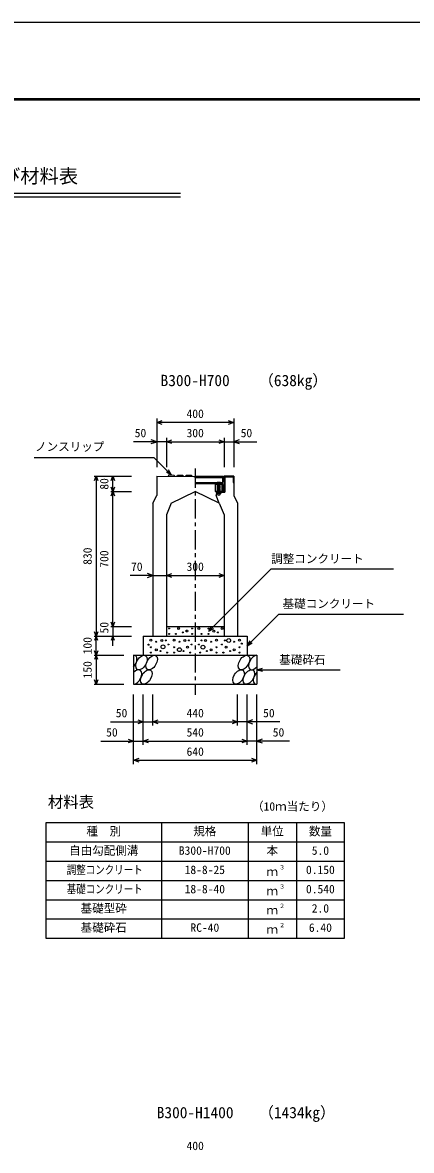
# Model space of a CAD drawing. Units: millimetres, scale not verified. Extents: x -16800 to 16800, y -5940 to 5940.
# Drawn here: x 9685 to 11704, y 84 to 5940 of the extents above; entities that cross this region are included whole.
import ezdxf
from ezdxf.enums import TextEntityAlignment as Align

# ---------------------------------------------------------------- set-up
doc = ezdxf.new("R2010")
doc.units = ezdxf.units.MM
doc.header["$LTSCALE"] = 20
doc.linetypes.add('CHAIN1', pattern=[8, 5, -1, 1, -1])
doc.linetypes.add('DOTTED', pattern=[1.75, 0.25, -1.5])
for name, color, linetype, lineweight in [('0-0_DIM', 7, 'Continuous', 25), ('0-1_Defpoints', 5, 'Continuous', 25), ('0-2_HATCH', 6, 'Continuous', 25), ('0-3_HYO', 3, 'Continuous', 25), ('0-4_HYO2', 4, 'Continuous', 25), ('0-5_OUTLINE', 3, 'Continuous', 25), ('0-6_TXT', 7, 'Continuous', 25), ('0-7_WAKU', 3, 'Continuous', 25), ('0-A__0-5_D-BMK', 6, 'Continuous', 25)]:
    doc.layers.add(name, color=color, linetype=linetype, lineweight=lineweight)
doc.styles.add('ＭＳ ゴシック', font='')
doc.styles.get('ＭＳ ゴシック').set_extended_font_data('MS Gothic')

msp = doc.modelspace()

# ---------------------------------------------------------------- linework, layer by layer
at = {"layer": '0-0_DIM'}
for p, q in [((10381.78, 3883.73), (10381.78, 3631.98)), ((10781.78, 3883.73), (10781.78, 3631.98)), ((10781.78, 3863.73), (10381.78, 3863.73)), ((10381.78, 3763.73), (10262.12, 3763.73)), ((10431.78, 3763.73), (10381.78, 3763.73)), ((10431.78, 3783.73), (10431.78, 3631.98)), ((10431.78, 3763.73), (10731.78, 3763.73)), ((10731.78, 3783.73), (10731.78, 3631.98)), ((10731.78, 3763.73), (10781.78, 3763.73)), ((10781.78, 3763.73), (10901.45, 3763.73)), ((9746.21, 3682.47), (10367.11, 3682.47)), ((10458.83, 3590.75), (10367.11, 3682.47)), ((10057.58, 3584.52), (10250.91, 3584.52)), ((10067.58, 3584.52), (10067.58, 2754.52)), ((10154.25, 3504.52), (10154.25, 3584.52)), ((10458.83, 3590.75), (10432.85, 3605.75)), ((10458.83, 3590.75), (10443.83, 3616.73)), ((10144.25, 3504.52), (10250.91, 3504.52)), ((10154.25, 2804.52), (10154.25, 3504.52)), ((10361.78, 3069.52), (10243.45, 3069.52)), ((10361.78, 3069.52), (10431.78, 3069.52)), ((10431.78, 3069.52), (10731.78, 3069.52)), ((11015.44, 2868.17), (10851.78, 2704.52)), ((11015.44, 2868.17), (11662.31, 2868.17)), ((10057.58, 2754.52), (10250.91, 2754.52)), ((10067.58, 2654.52), (10067.58, 2754.52)), ((10144.25, 2804.52), (10250.91, 2804.52)), ((10154.25, 2804.52), (10154.25, 2754.52)), ((10154.25, 2704.52), (10154.25, 2754.52)), ((10651.78, 2779.52), (10666.78, 2805.5)), ((10651.78, 2779.52), (10677.76, 2794.52)), ((10851.78, 2704.52), (10866.78, 2730.5)), ((10851.78, 2704.52), (10877.76, 2719.52)), ((10057.58, 2654.52), (10211.78, 2654.52)), ((10067.58, 2654.52), (10067.58, 2504.52)), ((10901.78, 2579.52), (10930.76, 2587.28)), ((10901.78, 2579.52), (11335.1, 2579.52)), ((10901.78, 2579.52), (10930.76, 2571.75)), ((10057.58, 2504.52), (10211.78, 2504.52)), ((10261.78, 2089.5), (10261.78, 2451.85)), ((10311.78, 2189.5), (10311.78, 2451.85)), ((10361.78, 2289.5), (10361.78, 2451.85)), ((10801.78, 2289.5), (10801.78, 2451.85)), ((10851.78, 2189.5), (10851.78, 2451.85)), ((10901.78, 2089.5), (10901.78, 2451.85)), ((10141.78, 2309.5), (10361.78, 2309.5)), ((10361.78, 2309.5), (10801.78, 2309.5)), ((11021.78, 2309.5), (10801.78, 2309.5)), ((10091.78, 2209.5), (10311.78, 2209.5)), ((10311.78, 2209.5), (10851.78, 2209.5)), ((11071.78, 2209.5), (10851.78, 2209.5)), ((10261.78, 2109.5), (10901.78, 2109.5))]:
    msp.add_line(p, q, dxfattribs=at)
at = {"layer": '0-0_DIM', "linetype": 'CHAIN1'}
msp.add_line((10581.78, 3624.66), (10581.78, 2449.36), dxfattribs=at)
at = {"layer": '0-0_DIM'}
for points in [[(10410.01, 3853.47), (10381.82, 3863.73), (10410.01, 3873.99)], [(10753.63, 3873.99), (10781.82, 3863.73), (10753.63, 3853.47)], [(10353.59, 3753.47), (10381.78, 3763.73), (10353.59, 3773.99)], [(10459.97, 3753.47), (10431.78, 3763.73), (10459.97, 3773.99)], [(10703.67, 3773.99), (10731.86, 3763.73), (10703.67, 3753.47)], [(10809.9, 3773.99), (10781.71, 3763.73), (10809.9, 3753.47)], [(10059.37, 3561.97), (10067.58, 3584.52), (10075.79, 3561.97)], [(10146.04, 3561.97), (10154.25, 3584.52), (10162.46, 3561.97)], [(10162.46, 3527.07), (10154.25, 3504.52), (10146.04, 3527.07)], [(10146.04, 3481.97), (10154.25, 3504.52), (10162.46, 3481.97)], [(10651.78, 2779.52), (10976.25, 3103.98), (11610.6, 3103.98)], [(10333.59, 3059.26), (10361.78, 3069.52), (10333.59, 3079.78)], [(10459.97, 3059.26), (10431.78, 3069.52), (10459.97, 3079.78)], [(10703.59, 3079.78), (10731.78, 3069.52), (10703.59, 3059.26)], [(10162.46, 2827.07), (10154.25, 2804.52), (10146.04, 2827.07)], [(10075.79, 2777.07), (10067.58, 2754.52), (10059.37, 2777.07)], [(10075.79, 2731.97), (10067.58, 2754.52), (10059.37, 2731.97)], [(10162.46, 2731.97), (10154.25, 2754.52), (10146.04, 2731.97)], [(10075.79, 2677.07), (10067.58, 2654.52), (10059.37, 2677.07)], [(10075.79, 2631.97), (10067.58, 2654.52), (10059.37, 2631.97)], [(10075.79, 2527.07), (10067.58, 2504.52), (10059.37, 2527.07)], [(10283.59, 2319.76), (10311.78, 2309.5), (10283.59, 2299.24)], [(10389.97, 2299.24), (10361.78, 2309.5), (10389.97, 2319.76)], [(10773.59, 2319.76), (10801.78, 2309.5), (10773.59, 2299.24)], [(10879.97, 2319.76), (10851.78, 2309.5), (10879.97, 2299.24)], [(10233.59, 2219.76), (10261.78, 2209.5), (10233.59, 2199.24)], [(10339.97, 2199.24), (10311.78, 2209.5), (10339.97, 2219.76)], [(10823.59, 2219.76), (10851.78, 2209.5), (10823.59, 2199.24)], [(10929.97, 2219.76), (10901.78, 2209.5), (10929.97, 2199.24)], [(10289.97, 2099.24), (10261.78, 2109.5), (10289.97, 2119.76)], [(10873.59, 2119.76), (10901.78, 2109.5), (10873.59, 2099.24)]]:
    msp.add_lwpolyline(points, dxfattribs=at)
at = {"layer": '0-1_Defpoints'}
msp.add_lwpolyline([(0, -5940), (16800, -5940), (16800, 5940), (0, 5940)], close=True, dxfattribs=at)
at = {"layer": '0-2_HATCH'}
for p, q in [((10731.78, 3584.52), (10731.78, 3504.52)), ((10734.98, 3581.35), (10774.74, 3581.75)), ((10734.98, 3581.35), (10734.98, 3501.32)), ((10778.58, 3577.95), (10778.58, 3551.98)), ((10778.58, 3551.98), (10781.78, 3552.02)), ((10692.78, 3504.52), (10689.78, 3484.52)), ((10706.58, 3444.52), (10689.78, 3484.52)), ((10692.78, 3504.52), (10731.78, 3504.52)), ((10692.78, 3504.52), (10692.78, 3501.32)), ((10692.78, 3501.32), (10734.98, 3501.32))]:
    msp.add_line(p, q, dxfattribs=at)
for points in [[(10443.78, 3584.4), (10445.33, 3590.88), (10472.33, 3590.61), (10473.78, 3584.1)], [(10488.78, 3583.95), (10490.33, 3590.43), (10517.33, 3590.16), (10518.78, 3583.65)], [(10533.78, 3583.5), (10535.33, 3589.98), (10562.33, 3589.71), (10563.78, 3583.2)]]:
    msp.add_lwpolyline(points, dxfattribs=at)
for centre, radius in [((10445.75, 2793.83), 2.5), ((10445.75, 2765.82), 2.5), ((10481.64, 2765.82), 2.5), ((10495.66, 2793.83), 5), ((10516.69, 2773.69), 2.5), ((10537.71, 2780.7), 5), ((10565.75, 2793.83), 2.5), ((10565.75, 2765.82), 2.5), ((10600.92, 2793.55), 5), ((10614.94, 2765.53), 2.5), ((10650.82, 2793.55), 2.5), ((10650.82, 2765.53), 2.5), ((10678.86, 2780.41), 5), ((10699.89, 2773.41), 2.5), ((10720.92, 2793.55), 5), ((10339.33, 2709.78), 2.5), ((10351.75, 2732.57), 5), ((10351.75, 2696.68), 2.5), ((10379.79, 2724.69), 2.5), ((10407.82, 2731.7), 5), ((10414.36, 2698.68), 10), ((10428.86, 2731.7), 2.5), ((10442.87, 2710.68), 2.5), ((10471.75, 2732.57), 5), ((10471.75, 2696.68), 2.5), ((10499.79, 2724.69), 2.5), ((10527.82, 2731.7), 5), ((10541.84, 2696.68), 5), ((10548.86, 2731.7), 2.5), ((10562.87, 2710.68), 2.5), ((10600.69, 2710.68), 2.5), ((10621.72, 2696.68), 10), ((10614.71, 2731.7), 2.5), ((10635.74, 2731.7), 5), ((10663.78, 2724.69), 2.5), ((10691.82, 2732.57), 5), ((10691.82, 2696.68), 2.5), ((10720.69, 2710.68), 2.5), ((10734.71, 2731.7), 2.5), ((10741.72, 2696.68), 5), ((10755.74, 2731.7), 10), ((10783.78, 2724.69), 2.5), ((10811.82, 2732.57), 5), ((10811.82, 2696.68), 2.5), ((10823.16, 2715), 2.5), ((10351.75, 2668.66), 2.5), ((10379.79, 2683.55), 5), ((10400.82, 2676.54), 2.5), ((10435.86, 2668.66), 2.5), ((10471.75, 2668.66), 2.5), ((10499.79, 2683.55), 10), ((10520.82, 2676.54), 2.5), ((10555.86, 2668.66), 2.5), ((10607.7, 2668.66), 2.5), ((10642.75, 2676.54), 2.5), ((10663.78, 2683.55), 5), ((10691.82, 2668.66), 2.5), ((10727.7, 2668.66), 2.5), ((10762.75, 2676.54), 2.5), ((10783.78, 2683.55), 5), ((10811.82, 2668.66), 2.5)]:
    msp.add_circle(centre, radius, dxfattribs=at)
msp.add_arc((10774.78, 3577.95), 3.8, 0, 90.57294, dxfattribs=at)
for centre, start_param, end_param in [((10249.42, 2617), 4.385593, 6.6745444), ((10887.92, 2617), 0.3357715, 4.4411806), ((10274.74, 2542.01), 3.5111464, 7.548991), ((10913.24, 2542.01), 1.2110787, 3.5658734)]:
    msp.add_ellipse(centre, major_axis=(21.81, 35.31), ratio=0.5792, start_param=start_param, end_param=end_param, dxfattribs=at)
for centre in [(10302.63, 2617), (10355.84, 2617), (10834.72, 2617), (10327.95, 2542.01), (10806.83, 2542.01), (10860.04, 2542.01)]:
    msp.add_ellipse(centre, major_axis=(21.81, 35.31), ratio=0.5792, dxfattribs=at)
at = {"layer": '0-3_HYO'}
for p, q in [((10406.78, 1785.55), (10406.78, 1185.55)), ((10856.78, 1785.55), (10856.78, 1185.55)), ((11106.78, 1785.55), (11106.78, 1185.55)), ((9806.78, 1685.55), (11356.78, 1685.55))]:
    msp.add_line(p, q, dxfattribs=at)
msp.add_lwpolyline([(9806.78, 1185.55), (11356.78, 1185.55), (11356.78, 1785.55), (9806.78, 1785.55)], close=True, dxfattribs=at)
at = {"layer": '0-4_HYO2'}
for p, q in [((9806.78, 1585.55), (11356.78, 1585.55)), ((9806.78, 1485.55), (11356.78, 1485.55)), ((9806.78, 1385.55), (11356.78, 1385.55)), ((9806.78, 1285.55), (11356.78, 1285.55))]:
    msp.add_line(p, q, dxfattribs=at)
at = {"layer": '0-5_OUTLINE'}
for p, q in [((10381.78, 3585.02), (10575.78, 3583.08)), ((10381.78, 3585.02), (10381.78, 3485.02)), ((10577.28, 3579.82), (10575.78, 3583.08)), ((10581.78, 3579.82), (10577.28, 3579.82)), ((10781.78, 3585.02), (10731.78, 3584.52)), ((10781.78, 3585.02), (10781.78, 3485.02)), ((10361.78, 3445.02), (10381.78, 3485.02)), ((10456.98, 3444.52), (10581.78, 3504.52)), ((10706.58, 3444.52), (10581.78, 3504.52)), ((10781.78, 3485.02), (10801.78, 3445.02)), ((10361.78, 3445.02), (10361.78, 2754.52)), ((10456.98, 3444.52), (10431.78, 3384.52)), ((10706.58, 3444.52), (10731.78, 3384.52)), ((10801.78, 3445.02), (10801.78, 2754.52)), ((10431.78, 3384.52), (10431.78, 2754.52)), ((10731.78, 3384.52), (10731.78, 2754.52)), ((10311.78, 2754.52), (10851.78, 2754.52)), ((10311.78, 2754.52), (10311.78, 2654.52)), ((10361.78, 2754.52), (10431.78, 2754.52)), ((10431.78, 2804.52), (10731.78, 2804.52)), ((10731.78, 2754.52), (10801.78, 2754.52)), ((10851.78, 2754.52), (10851.78, 2654.52)), ((10261.78, 2654.52), (10261.78, 2504.52)), ((10261.78, 2654.52), (10901.78, 2654.52)), ((10901.78, 2654.52), (10901.78, 2504.52)), ((10261.78, 2504.52), (10901.78, 2504.52))]:
    msp.add_line(p, q, dxfattribs=at)
at = {"layer": '0-6_TXT'}
for p, q in [((6294.97, 5054.39), (10505.03, 5054.39)), ((6294.97, 5035.19), (10505.03, 5035.19))]:
    msp.add_line(p, q, dxfattribs=at)
at = {"layer": '0-7_WAKU', "lineweight": 50}
msp.add_lwpolyline([(400, -5540), (16400, -5540), (16400, 5540), (400, 5540)], close=True, dxfattribs=at)
at = {"layer": '0-A__0-5_D-BMK'}
for p, q in [((10723.28, 3582.52), (10581.77, 3582.52)), ((10723.28, 3576.52), (10581.77, 3576.52)), ((10727.78, 3557.52), (10727.78, 3582.52)), ((10694.28, 3550.52), (10581.77, 3550.52)), ((10723.28, 3544.52), (10581.77, 3544.52)), ((10684.78, 3541.52), (10684.78, 3507.52)), ((10721.78, 3544.52), (10687.78, 3544.52)), ((10696.29, 3552.02), (10694.29, 3550.52)), ((10694.29, 3544.52), (10694.29, 3550.52)), ((10715.29, 3544.52), (10694.29, 3544.52)), ((10694.62, 3550.79), (10696.29, 3552.02)), ((10713.29, 3552.02), (10696.29, 3552.02)), ((10698.29, 3544.52), (10711.29, 3544.52)), ((10711.29, 3542.52), (10698.29, 3541.52)), ((10698.29, 3541.52), (10699.29, 3542.52)), ((10699.29, 3540.52), (10698.29, 3541.52)), ((10698.29, 3539.52), (10699.29, 3540.52)), ((10711.29, 3540.52), (10698.29, 3539.52)), ((10699.29, 3538.52), (10698.29, 3539.52)), ((10698.29, 3537.52), (10699.29, 3538.52)), ((10711.29, 3538.52), (10698.29, 3537.52)), ((10699.29, 3536.52), (10698.29, 3537.52)), ((10698.29, 3535.52), (10699.29, 3536.52)), ((10711.29, 3536.52), (10698.29, 3535.52)), ((10699.29, 3534.52), (10698.29, 3535.52)), ((10698.29, 3533.52), (10699.29, 3534.52)), ((10711.29, 3534.52), (10698.29, 3533.52)), ((10699.29, 3532.52), (10698.29, 3533.52)), ((10711.29, 3532.52), (10698.29, 3531.52)), ((10698.29, 3531.52), (10699.29, 3532.52)), ((10711.29, 3530.52), (10698.29, 3529.52)), ((10699.29, 3528.52), (10698.29, 3529.52)), ((10711.29, 3528.52), (10698.29, 3527.52)), ((10698.29, 3527.52), (10699.29, 3528.52)), ((10699.29, 3526.52), (10698.29, 3527.52)), ((10711.29, 3526.52), (10698.29, 3525.52)), ((10698.29, 3525.52), (10699.29, 3526.52)), ((10699.29, 3524.52), (10698.29, 3525.52)), ((10711.29, 3524.52), (10698.29, 3523.52)), ((10698.29, 3523.52), (10699.29, 3524.52)), ((10699.29, 3522.52), (10698.29, 3523.52)), ((10711.29, 3522.52), (10698.29, 3521.52)), ((10698.29, 3521.52), (10699.29, 3522.52)), ((10699.29, 3520.52), (10698.29, 3521.52)), ((10711.29, 3520.52), (10698.29, 3519.52)), ((10698.29, 3519.52), (10699.29, 3520.52)), ((10699.29, 3518.52), (10698.29, 3519.52)), ((10711.29, 3518.52), (10698.29, 3517.52)), ((10698.29, 3517.52), (10699.29, 3518.52)), ((10699.29, 3516.52), (10698.29, 3517.52)), ((10711.29, 3516.52), (10698.29, 3515.52)), ((10698.29, 3515.52), (10699.29, 3516.52)), ((10699.29, 3514.52), (10698.29, 3515.52)), ((10711.29, 3514.52), (10698.29, 3513.52)), ((10698.29, 3513.52), (10699.29, 3514.52)), ((10699.29, 3544.52), (10699.29, 3550.52)), ((10710.29, 3544.52), (10710.29, 3550.52)), ((10710.29, 3539.52), (10711.29, 3540.52)), ((10711.29, 3538.52), (10710.29, 3539.52)), ((10710.29, 3537.52), (10711.29, 3538.52)), ((10711.29, 3536.52), (10710.29, 3537.52)), ((10710.29, 3535.52), (10711.29, 3536.52)), ((10711.29, 3534.52), (10710.29, 3535.52)), ((10710.29, 3531.52), (10711.29, 3532.52)), ((10711.29, 3530.52), (10710.29, 3531.52)), ((10710.29, 3529.52), (10711.29, 3530.52)), ((10711.29, 3528.52), (10710.29, 3529.52)), ((10710.29, 3527.52), (10711.29, 3528.52)), ((10710.29, 3527.52), (10711.29, 3526.52)), ((10710.29, 3525.52), (10711.29, 3526.52)), ((10710.29, 3525.52), (10711.29, 3524.52)), ((10710.29, 3523.52), (10711.29, 3524.52)), ((10710.29, 3523.52), (10711.29, 3522.52)), ((10710.29, 3521.52), (10711.29, 3522.52)), ((10710.29, 3521.52), (10711.29, 3520.52)), ((10710.29, 3519.52), (10711.29, 3520.52)), ((10710.29, 3519.52), (10711.29, 3518.52)), ((10710.29, 3517.52), (10711.29, 3518.52)), ((10710.29, 3517.52), (10711.29, 3516.52)), ((10710.29, 3515.52), (10711.29, 3516.52)), ((10710.29, 3515.52), (10711.29, 3514.52)), ((10710.29, 3513.52), (10711.29, 3514.52)), ((10714.97, 3550.79), (10713.29, 3552.02)), ((10723.28, 3550.52), (10715.28, 3550.52)), ((10715.29, 3544.52), (10715.29, 3550.52)), ((10727.78, 3557.52), (10723.28, 3557.52)), ((10724.78, 3541.52), (10724.78, 3507.52)), ((10687.78, 3504.52), (10721.78, 3504.52)), ((10695.15, 3501.32), (10694.29, 3500.67)), ((10694.29, 3500.67), (10694.29, 3495.49)), ((10695.98, 3494.51), (10694.29, 3495.49)), ((10713.84, 3501.32), (10695.15, 3501.32)), ((10695.98, 3494.19), (10695.98, 3494.51)), ((10713.01, 3494.51), (10695.98, 3494.51)), ((10713.01, 3494.19), (10695.98, 3494.19)), ((10699.29, 3512.52), (10698.29, 3513.52)), ((10711.29, 3512.52), (10698.29, 3511.52)), ((10698.29, 3511.52), (10699.29, 3512.52)), ((10699.29, 3510.52), (10698.29, 3511.52)), ((10711.29, 3510.52), (10698.29, 3509.52)), ((10698.29, 3509.52), (10699.29, 3510.52)), ((10699.29, 3508.52), (10698.29, 3509.52)), ((10711.29, 3508.52), (10698.29, 3507.52)), ((10698.29, 3507.52), (10699.29, 3508.52)), ((10699.29, 3506.52), (10698.29, 3507.52)), ((10699.39, 3500.67), (10699.39, 3495.49)), ((10709.6, 3500.67), (10709.6, 3495.49)), ((10710.29, 3513.52), (10711.29, 3512.52)), ((10710.29, 3511.52), (10711.29, 3512.52)), ((10710.29, 3511.52), (10711.29, 3510.52)), ((10710.29, 3509.52), (10711.29, 3510.52)), ((10710.29, 3509.52), (10711.29, 3508.52)), ((10710.29, 3507.52), (10711.29, 3508.52)), ((10710.29, 3507.52), (10711.29, 3506.52)), ((10713.01, 3494.51), (10714.7, 3495.49)), ((10713.01, 3494.19), (10713.01, 3494.51)), ((10713.84, 3501.32), (10714.7, 3500.67)), ((10714.7, 3500.67), (10714.7, 3495.49))]:
    msp.add_line(p, q, dxfattribs=at)
at = {"layer": '0-A__0-5_D-BMK', "linetype": 'DOTTED'}
for p, q in [((10698.29, 3543.52), (10699.29, 3544.52)), ((10711.29, 3544.52), (10698.29, 3543.52)), ((10699.29, 3542.52), (10698.29, 3543.52)), ((10710.29, 3543.52), (10711.29, 3544.52)), ((10711.29, 3542.52), (10710.29, 3543.52)), ((10711.29, 3506.52), (10698.29, 3505.52)), ((10698.29, 3505.52), (10699.29, 3506.52)), ((10699.29, 3504.52), (10698.29, 3505.52)), ((10711.29, 3504.52), (10698.29, 3503.52)), ((10698.29, 3503.52), (10699.29, 3504.52)), ((10699.29, 3502.52), (10698.29, 3503.52)), ((10711.29, 3502.52), (10698.29, 3501.52)), ((10698.29, 3501.52), (10699.29, 3502.52)), ((10698.49, 3501.32), (10698.29, 3501.52)), ((10698.49, 3501.32), (10710.49, 3501.32)), ((10710.29, 3505.52), (10711.29, 3506.52)), ((10710.29, 3505.52), (10711.29, 3504.52)), ((10710.29, 3503.52), (10711.29, 3504.52)), ((10710.29, 3503.52), (10711.29, 3502.52)), ((10710.29, 3501.52), (10711.29, 3502.52)), ((10710.29, 3501.52), (10710.49, 3501.32))]:
    msp.add_line(p, q, dxfattribs=at)
at = {"layer": '0-A__0-5_D-BMK'}
for points in [[(10727.78, 3582.52), (10723.28, 3582.52), (10723.28, 3544.52)], [(10698.29, 3529.52), (10699.29, 3530.52), (10698.29, 3531.52)], [(10711.29, 3540.52), (10710.29, 3541.52), (10711.29, 3542.52)], [(10711.29, 3532.52), (10710.29, 3533.52), (10711.29, 3534.52)]]:
    msp.add_lwpolyline(points, dxfattribs=at)
msp.add_lwpolyline([(10687.08, 3542.22), (10687.08, 3506.82), (10722.48, 3506.82), (10722.48, 3542.22)], close=True, dxfattribs=at)
for centre in [(10631.78, 3579.52), (10681.78, 3579.52)]:
    msp.add_circle(centre, 3, dxfattribs=at)
for centre, radius, start, end in [((10581.78, 3579.52), 3, 269.83794, 90.16206), ((10687.78, 3541.52), 3, 90, 180), ((10696.79, 3547.89), 3.62, 46.39563, 133.60437), ((10704.79, 3535.89), 15.62, 69.39075, 110.60925), ((10712.79, 3547.89), 3.62, 46.39563, 133.60437), ((10721.78, 3541.52), 3, 0, 90), ((10687.78, 3507.52), 3, 180, 270), ((10696.84, 3495.97), 5.35, 61.49832, 118.50684), ((10696.84, 3500.18), 5.35, 241.49843, 298.50089), ((10704.49, 3494.19), 8.19, 180, 359.99995), ((10704.49, 3480.9), 20.42, 75.52621, 104.47362), ((10704.49, 3515.25), 20.42, 255.52638, 284.47374), ((10712.15, 3495.97), 5.35, 61.49231, 118.50169), ((10712.15, 3500.18), 5.35, 241.49989, 298.5), ((10721.78, 3507.52), 3, 270, 0)]:
    msp.add_arc(centre, radius, start, end, dxfattribs=at)

# ---------------------------------------------------------------- texts
at = {"layer": '0-0_DIM', "style": 'ＭＳ ゴシック'}
for s, p in [('400', (10536.78, 3873.73)), ('50', (10267.6, 3773.73)), ('300', (10536.78, 3773.73)), ('50', (10817.7, 3773.73)), ('ノンスリップ', (9750.05, 3702.65)), ('調整コンクリート', (10976.25, 3120.41)), ('70', (10248.42, 3079.52)), ('300', (10536.78, 3079.52)), ('基礎コンクリート', (11035.44, 2886.91)), ('基礎砕石', (11018.1, 2596.69)), ('50', (10169.34, 2319.5)), ('440', (10536.78, 2319.5)), ('50', (10934.22, 2319.5)), ('50', (10119.34, 2219.5)), ('540', (10536.78, 2219.5)), ('50', (10984.22, 2219.5)), ('640', (10536.78, 2119.5)), ('400', (10536.78, 72.4))]:
    msp.add_text(s, height=43.99, dxfattribs=at).set_placement(p, align=Align.BOTTOM_LEFT)
for s, p in [('80', (10144.25, 3514.52)), ('830', (10057.58, 3124.52)), ('700', (10144.25, 3109.52)), ('50', (10144.25, 2767.84)), ('100', (10057.58, 2659.52)), ('150', (10057.58, 2534.52))]:
    msp.add_text(s, height=43.99, rotation=90, dxfattribs=at).set_placement(p, align=Align.BOTTOM_LEFT)
at = {"layer": '0-6_TXT', "style": 'ＭＳ ゴシック'}
for s, height, p in [('ハイブリッド型自由勾配側溝（横断用）HB-FSG300\u3000断面図及び材料表', 73.31, (6825, 5084.39)), ('B300-H700', 58.65, (10401.78, 4034.66)), ('（638kg）', 58.65, (10910.15, 4034.66)), ('材料表', 58.65, (9816.78, 1845.55)), ('（10ｍ当たり）', 43.99, (10876.78, 1834.55)), ('種\u3000別', 43.99, (10016.78, 1705.55)), ('規格', 43.99, (10571.78, 1705.55)), ('単位', 43.99, (10921.78, 1705.55)), ('数量', 43.99, (11171.78, 1705.55)), ('自由勾配側溝', 43.99, (9926.78, 1605.55)), ('B300-H700', 43.99, (10496.78, 1605.55)), ('本', 43.99, (10951.78, 1605.55)), ('5.0', 43.99, (11186.78, 1605.55)), ('18-8-25', 43.99, (10526.78, 1505.55)), ('ｍ', 43.99, (10951.78, 1495.55)), ('３', 21.99, (11017.32, 1535.92)), ('0.150', 43.99, (11156.78, 1505.55)), ('３', 21.99, (11017.32, 1435.92)), ('18-8-40', 43.99, (10526.78, 1405.55)), ('ｍ', 43.99, (10951.78, 1395.55)), ('0.540', 43.99, (11156.78, 1405.55)), ('基礎型砕', 43.99, (9986.78, 1305.55)), ('２', 21.99, (11017.32, 1335.92)), ('2.0', 43.99, (11186.78, 1305.55)), ('ｍ', 43.99, (10951.78, 1295.55)), ('基礎砕石', 43.99, (9986.78, 1205.55)), ('RC-40', 43.99, (10556.78, 1205.55)), ('ｍ', 43.99, (10951.78, 1195.55)), ('２', 21.99, (11017.32, 1235.92)), ('6.40', 43.99, (11171.78, 1205.55)), ('B300-H1400', 58.65, (10381.78, 233.34)), ('（1434kg）', 58.65, (10910.15, 233.34))]:
    msp.add_text(s, height=height, dxfattribs=at).set_placement(p, align=Align.BOTTOM_LEFT)
at = {"layer": '0-6_TXT', "style": 'ＭＳ ゴシック', "width": 0.8}
for s, p in [('調整コンクリート', (9914.78, 1505.55)), ('基礎コンクリート', (9914.78, 1405.55))]:
    msp.add_text(s, height=43.99, dxfattribs=at).set_placement(p, align=Align.BOTTOM_LEFT)

doc.saveas('drawing.dxf')
